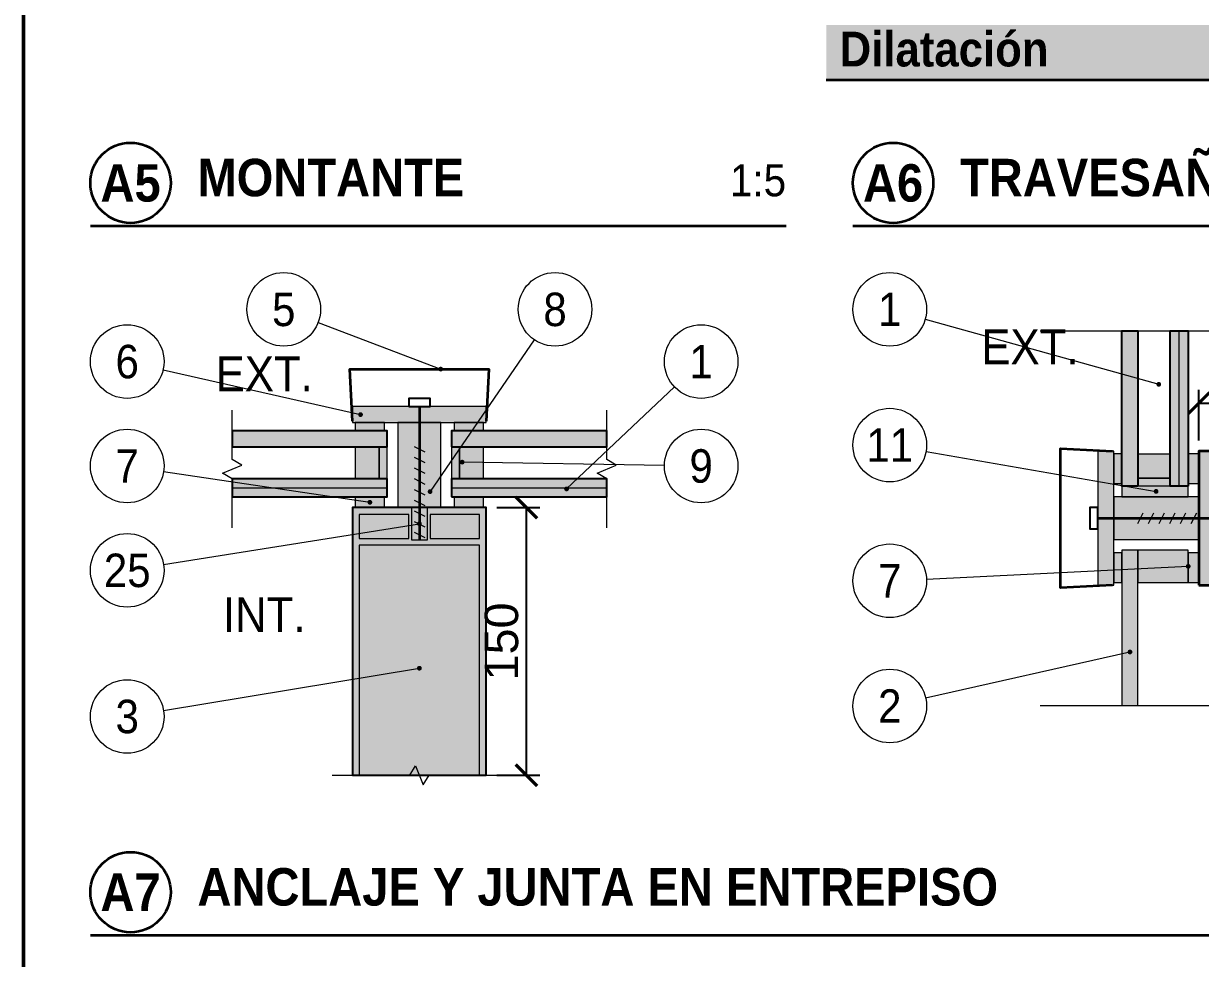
# Model space of a CAD drawing. Header units: millimetres. Extents: x 10 to 200, y 10 to 287.
# Drawn here: x 10 to 98, y 148.2 to 218.1 of the extents above; entities that cross this region are included whole.
import ezdxf
from ezdxf.enums import TextEntityAlignment as Align

# ---------------------------------------------------------------- set-up
doc = ezdxf.new("R2010")
doc.units = ezdxf.units.MM
for name, color, linetype in [('0-MARCO', 7, 'Continuous'), ('1-AISLACION', 8, 'Continuous'), ('1-ALUMINIO', 7, 'Continuous'), ('1-CONTORNO', 7, 'Continuous'), ('1-EPDM', 250, 'Continuous'), ('1-TORNILLERIA', 7, 'Continuous'), ('1-VIDRIO', 7, 'Continuous'), ('2-COTAS', 7, 'Continuous'), ('3-REFERENCIAS', 7, 'Continuous'), ('3-TABLAS', 7, 'Continuous'), ('3-TEXTOS', 7, 'Continuous'), ('3-TITULOS', 7, 'Continuous')]:
    doc.layers.add(name, color=color, linetype=linetype)
doc.styles.add('ARIAL', font='arial.ttf')
doc.styles.add('ARIAL-NEGRITA', font='arialbd.ttf')
doc.dimstyles.new('CATALOGO', dxfattribs={"dimtxt": 2.5, "dimasz": 1.6, "dimexe": 1, "dimexo": 0.8, "dimgap": 0.6, "dimtad": 1, "dimdec": 0, "dimtxsty": 'ARIAL', "dimblk": 'ARCHTICK', "dimcen": 2.5, "dimclrd": 7, "dimclre": 7, "dimclrt": 7, "dimazin": 3, "dimtfac": 1, "dimtmove": 0, "dimatfit": 3, "dimarcsym": 0})

# ---------------------------------------------------------------- blocks, each defined once
blk = doc.blocks.new('_ARCHTICK')
at = {"color": 0, "linetype": 'ByBlock', "const_width": 0.15}
blk.add_lwpolyline([(-0.5, -0.5), (0.5, 0.5)], dxfattribs=at)

msp = doc.modelspace()

# ---------------------------------------------------------------- hatches: boundary and pattern name
at = {"layer": '1-AISLACION', "true_color": 0x787878}
h = msp.add_hatch(color=8, dxfattribs=at)
h.dxf.hatch_style = 1
h.paths.add_polyline_path([(37.99, 181.935), (41.19, 181.935), (41.19, 188.287), (37.99, 188.287)])
h = msp.add_hatch(color=8, dxfattribs=at)
h.dxf.hatch_style = 1
h.paths.add_polyline_path([(91.505, 179.55), (97.857, 179.55), (97.857, 182.75), (91.505, 182.75)])
at = {"layer": '1-ALUMINIO', "true_color": 0xcdd0d4}
h = msp.add_hatch(color=254, dxfattribs=at)
h.dxf.hatch_style = 1
h.paths.add_polyline_path([(34.59, 188.287), (44.59, 188.287), (44.59, 189.487), (34.59, 189.487)])
h = msp.add_hatch(color=254, dxfattribs=at)
h.dxf.hatch_style = 1
h.paths.add_polyline_path([(34.79, 184.087), (36.59, 184.087), (36.59, 186.487), (34.79, 186.487)])
h = msp.add_hatch(color=254, dxfattribs=at)
h.dxf.hatch_style = 1
h.paths.add_polyline_path([(42.59, 184.087), (44.39, 184.087), (44.39, 186.487), (42.59, 186.487)])
h = msp.add_hatch(color=254, dxfattribs=at)
h.dxf.hatch_style = 1
h.paths.add_polyline_path([(90.305, 176.15), (91.505, 176.15), (91.505, 186.15), (90.305, 186.15)])
h = msp.add_hatch(color=254, dxfattribs=at)
h.dxf.hatch_style = 1
h.paths.add_polyline_path([(95.705, 184.15), (93.305, 184.15), (93.305, 185.95), (95.705, 185.95)])
h = msp.add_hatch(color=254, dxfattribs=at)
h.dxf.hatch_style = 1
h.paths.add_polyline_path([(97.857, 176.15), (121.857, 176.15), (121.857, 186.15), (97.857, 186.15)])
h = msp.add_hatch(color=254, dxfattribs=at)
h.dxf.hatch_style = 1
h.paths.add_polyline_path([(34.59, 161.935), (44.59, 161.935), (44.59, 181.935), (34.59, 181.935)])
at = {"layer": '1-ALUMINIO', "true_color": 0xffffff}
h = msp.add_hatch(color=7, dxfattribs=at)
h.dxf.hatch_style = 1
h.paths.add_polyline_path([(35.09, 179.635), (38.79, 179.635), (38.79, 181.435), (35.09, 181.435)])
h = msp.add_hatch(color=7, dxfattribs=at)
h.dxf.hatch_style = 1
h.paths.add_polyline_path([(38.99, 179.535), (40.19, 179.535), (40.19, 181.935), (38.99, 181.935)])
h = msp.add_hatch(color=7, dxfattribs=at)
h.dxf.hatch_style = 1
h.paths.add_polyline_path([(40.39, 179.635), (44.09, 179.635), (44.09, 181.435), (40.39, 181.435)])
h = msp.add_hatch(color=7, dxfattribs=at)
h.dxf.hatch_style = 1
h.paths.add_polyline_path([(35.09, 161.935), (44.09, 161.935), (44.09, 179.135), (35.09, 179.135)])
at = {"layer": '1-EPDM'}
h = msp.add_hatch(color=250, dxfattribs=at)
h.dxf.hatch_style = 1
h.paths.add_polyline_path([(34.79, 187.687), (36.99, 187.687), (36.99, 188.287), (34.79, 188.287)])
h = msp.add_hatch(color=250, dxfattribs=at)
h.dxf.hatch_style = 1
h.paths.add_polyline_path([(42.19, 187.687), (44.39, 187.687), (44.39, 188.287), (42.19, 188.287)])
h = msp.add_hatch(color=250, dxfattribs=at)
h.dxf.hatch_style = 1
h.paths.add_polyline_path([(36.59, 184.087), (37.19, 184.087), (37.19, 186.487), (36.59, 186.487)])
h = msp.add_hatch(color=250, dxfattribs=at)
h.dxf.hatch_style = 1
h.paths.add_polyline_path([(41.99, 184.087), (42.59, 184.087), (42.59, 186.487), (41.99, 186.487)])
h = msp.add_hatch(color=250, dxfattribs=at)
h.dxf.hatch_style = 1
h.paths.add_polyline_path([(91.505, 183.75), (92.105, 183.75), (92.105, 185.95), (91.505, 185.95)])
h = msp.add_hatch(color=250, dxfattribs=at)
h.dxf.hatch_style = 1
h.paths.add_polyline_path([(97.057, 183.75), (97.857, 183.75), (97.857, 185.95), (97.057, 185.95)])
h = msp.add_hatch(color=250, dxfattribs=at)
h.dxf.hatch_style = 1
h.paths.add_polyline_path([(95.705, 183.55), (93.305, 183.55), (93.305, 184.15), (95.705, 184.15)])
at = {"layer": '1-EPDM', "true_color": 0x505050}
h = msp.add_hatch(color=251, dxfattribs=at)
h.dxf.hatch_style = 1
h.paths.add_polyline_path([(92.105, 182.75), (97.057, 182.75), (97.057, 183.55), (92.105, 183.55)])
at = {"layer": '1-EPDM'}
h = msp.add_hatch(color=250, dxfattribs=at)
h.dxf.hatch_style = 1
h.paths.add_polyline_path([(34.79, 181.935), (36.99, 181.935), (36.99, 182.735), (34.79, 182.735)])
h = msp.add_hatch(color=250, dxfattribs=at)
h.dxf.hatch_style = 1
h.paths.add_polyline_path([(42.19, 181.935), (44.39, 181.935), (44.39, 182.735), (42.19, 182.735)])
at = {"layer": '1-EPDM', "true_color": 0x505050}
h = msp.add_hatch(color=251, dxfattribs=at)
h.dxf.hatch_style = 1
h.paths.add_polyline_path([(93.305, 176.35), (97.057, 176.35), (97.057, 178.75), (93.305, 178.75)])
at = {"layer": '1-EPDM'}
h = msp.add_hatch(color=250, dxfattribs=at)
h.dxf.hatch_style = 1
h.paths.add_polyline_path([(91.505, 176.35), (92.105, 176.35), (92.105, 178.55), (91.505, 178.55)])
h = msp.add_hatch(color=250, dxfattribs=at)
h.dxf.hatch_style = 1
h.paths.add_polyline_path([(97.057, 176.35), (97.857, 176.35), (97.857, 178.55), (97.057, 178.55)])
at = {"layer": '1-VIDRIO', "true_color": 0xdeeaf0}
h = msp.add_hatch(color=254, dxfattribs=at)
h.dxf.hatch_style = 1
h.paths.add_polyline_path([(93.305, 183.55), (92.105, 183.55), (92.105, 195.15), (93.305, 195.15)])
h = msp.add_hatch(color=254, dxfattribs=at)
h.dxf.hatch_style = 1
h.paths.add_polyline_path([(97.057, 183.55), (95.705, 183.55), (95.705, 195.15), (97.057, 195.15)])
h = msp.add_hatch(color=254, dxfattribs=at)
h.dxf.hatch_style = 1
h.paths.add_polyline_path([(25.59, 186.487), (37.19, 186.487), (37.19, 187.687), (25.59, 187.687)])
h = msp.add_hatch(color=254, dxfattribs=at)
h.dxf.hatch_style = 1
h.paths.add_polyline_path([(41.99, 186.487), (53.59, 186.487), (53.59, 187.687), (41.99, 187.687)])
h = msp.add_hatch(color=254, dxfattribs=at)
h.dxf.hatch_style = 1
h.paths.add_polyline_path([(25.59, 182.735), (37.19, 182.735), (37.19, 184.087), (25.59, 184.087)])
h = msp.add_hatch(color=254, dxfattribs=at)
h.dxf.hatch_style = 1
h.paths.add_polyline_path([(41.99, 182.735), (53.59, 182.735), (53.59, 184.087), (41.99, 184.087)])
at = {"layer": '1-VIDRIO', "true_color": 0x969696}
h = msp.add_hatch(color=252, dxfattribs=at)
h.dxf.hatch_style = 1
h.paths.add_polyline_path([(92.105, 167.15), (93.305, 167.15), (93.305, 178.75), (92.105, 178.75)])
at = {"layer": '3-REFERENCIAS'}
h = msp.add_hatch(color=256, dxfattribs=at)
h.dxf.hatch_style = 1
edge = h.paths.add_edge_path()
edge.add_arc((41.19, 192.287), 0.18, 0, 360)
h = msp.add_hatch(color=256, dxfattribs=at)
h.dxf.hatch_style = 1
edge = h.paths.add_edge_path()
edge.add_arc((94.857, 191.15), 0.18, 0, 360)
h = msp.add_hatch(color=256, dxfattribs=at)
h.dxf.hatch_style = 1
edge = h.paths.add_edge_path()
edge.add_arc((35.19, 188.887), 0.18, 0, 360)
h = msp.add_hatch(color=256, dxfattribs=at)
h.dxf.hatch_style = 1
edge = h.paths.add_edge_path()
edge.add_arc((42.79, 185.335), 0.18, 0, 360)
h = msp.add_hatch(color=256, dxfattribs=at)
h.dxf.hatch_style = 1
edge = h.paths.add_edge_path()
edge.add_arc((40.39, 183.135), 0.18, 0, 360)
h = msp.add_hatch(color=256, dxfattribs=at)
h.dxf.hatch_style = 1
edge = h.paths.add_edge_path()
edge.add_arc((50.59, 183.335), 0.18, 0, 360)
h = msp.add_hatch(color=256, dxfattribs=at)
h.dxf.hatch_style = 1
edge = h.paths.add_edge_path()
edge.add_arc((94.657, 183.15), 0.18, 0, 360)
h = msp.add_hatch(color=256, dxfattribs=at)
h.dxf.hatch_style = 1
edge = h.paths.add_edge_path()
edge.add_arc((35.89, 182.335), 0.18, 0, 360)
h = msp.add_hatch(color=256, dxfattribs=at)
h.dxf.hatch_style = 1
edge = h.paths.add_edge_path()
edge.add_arc((39.59, 180.735), 0.18, 0, 360)
h = msp.add_hatch(color=256, dxfattribs=at)
h.dxf.hatch_style = 1
edge = h.paths.add_edge_path()
edge.add_arc((97.057, 177.55), 0.18, 0, 360)
h = msp.add_hatch(color=256, dxfattribs=at)
h.dxf.hatch_style = 1
edge = h.paths.add_edge_path()
edge.add_arc((92.705, 171.15), 0.18, 0, 360)
h = msp.add_hatch(color=256, dxfattribs=at)
h.dxf.hatch_style = 1
edge = h.paths.add_edge_path()
edge.add_arc((39.59, 169.935), 0.18, 0, 360)
at = {"layer": '3-TABLAS', "true_color": 0xeeeeee}
h = msp.add_hatch(color=7, dxfattribs=at)
h.dxf.hatch_style = 1
h.paths.add_polyline_path([(70, 213.9), (195, 213.9), (195, 218), (70, 218)])

# ---------------------------------------------------------------- linework, layer by layer
at = {"layer": '0-MARCO', "lineweight": 50}
msp.add_lwpolyline([(10, 10), (200, 10), (200, 287), (10, 287)], close=True, dxfattribs=at)
at = {"layer": '1-AISLACION', "lineweight": 9}
for points in [[(37.99, 181.935), (41.19, 181.935), (41.19, 188.287), (37.99, 188.287)], [(91.505, 179.55), (97.857, 179.55), (97.857, 182.75), (91.505, 182.75)]]:
    msp.add_lwpolyline(points, close=True, dxfattribs=at)
at = {"layer": '1-ALUMINIO', "lineweight": 35}
for points in [[(34.59, 188.387), (34.39, 192.287), (44.79, 192.287), (44.59, 188.387)], [(91.405, 176.15), (87.505, 175.95), (87.505, 186.35), (91.405, 186.15)]]:
    msp.add_lwpolyline(points, dxfattribs=at)
at = {"layer": '1-ALUMINIO', "lineweight": 18}
for points in [[(34.59, 188.287), (44.59, 188.287), (44.59, 189.487), (34.59, 189.487)], [(90.305, 176.15), (91.505, 176.15), (91.505, 186.15), (90.305, 186.15)]]:
    msp.add_lwpolyline(points, close=True, dxfattribs=at)
at = {"layer": '1-ALUMINIO', "lineweight": 35}
msp.add_lwpolyline([(97.857, 176.15), (121.857, 176.15), (121.857, 186.15), (97.857, 186.15)], close=True, dxfattribs=at)
at = {"layer": '1-ALUMINIO', "lineweight": 25}
msp.add_lwpolyline([(34.59, 161.935), (44.59, 161.935), (44.59, 181.935), (34.59, 181.935)], close=True, dxfattribs=at)
at = {"layer": '1-ALUMINIO', "lineweight": 9}
for points in [[(35.09, 179.635), (38.79, 179.635), (38.79, 181.435), (35.09, 181.435)], [(38.99, 179.535), (40.19, 179.535), (40.19, 181.935), (38.99, 181.935)], [(40.39, 179.635), (44.09, 179.635), (44.09, 181.435), (40.39, 181.435)], [(35.09, 161.935), (44.09, 161.935), (44.09, 179.135), (35.09, 179.135)]]:
    msp.add_lwpolyline(points, close=True, dxfattribs=at)
at = {"layer": '1-CONTORNO', "lineweight": 13}
for points in [[(85.985, 195.15), (103.961, 195.15), (104.393, 195.87), (104.969, 194.43), (105.401, 195.15), (123.377, 195.15)], [(25.59, 180.415), (25.59, 184.091), (24.87, 184.523), (26.31, 185.099), (25.59, 185.531), (25.59, 189.207)], [(53.59, 180.415), (53.59, 184.091), (52.87, 184.523), (54.31, 185.099), (53.59, 185.531), (53.59, 189.207)], [(85.985, 167.15), (103.961, 167.15), (104.393, 167.87), (104.969, 166.43), (105.401, 167.15), (123.377, 167.15)], [(33.07, 161.935), (38.87, 161.935), (39.302, 162.655), (39.878, 161.215), (40.31, 161.935), (46.11, 161.935)]]:
    msp.add_lwpolyline(points, dxfattribs=at)
at = {"layer": '1-CONTORNO', "lineweight": 9}
for points in [[(34.79, 184.087), (36.59, 184.087), (36.59, 186.487), (34.79, 186.487)], [(36.59, 184.087), (37.19, 184.087), (37.19, 186.487), (36.59, 186.487)], [(41.99, 184.087), (42.59, 184.087), (42.59, 186.487), (41.99, 186.487)], [(42.59, 184.087), (44.39, 184.087), (44.39, 186.487), (42.59, 186.487)], [(95.705, 184.15), (93.305, 184.15), (93.305, 185.95), (95.705, 185.95)], [(95.705, 183.55), (93.305, 183.55), (93.305, 184.15), (95.705, 184.15)]]:
    msp.add_lwpolyline(points, close=True, dxfattribs=at)
at = {"layer": '1-EPDM', "lineweight": 13}
for points in [[(34.79, 187.687), (36.99, 187.687), (36.99, 188.287), (34.79, 188.287)], [(42.19, 187.687), (44.39, 187.687), (44.39, 188.287), (42.19, 188.287)], [(91.505, 183.75), (92.105, 183.75), (92.105, 185.95), (91.505, 185.95)], [(97.057, 183.75), (97.857, 183.75), (97.857, 185.95), (97.057, 185.95)], [(34.79, 181.935), (36.99, 181.935), (36.99, 182.735), (34.79, 182.735)], [(42.19, 181.935), (44.39, 181.935), (44.39, 182.735), (42.19, 182.735)], [(91.505, 176.35), (92.105, 176.35), (92.105, 178.55), (91.505, 178.55)], [(97.057, 176.35), (97.857, 176.35), (97.857, 178.55), (97.057, 178.55)]]:
    msp.add_lwpolyline(points, close=True, dxfattribs=at)
at = {"layer": '1-EPDM', "lineweight": 9}
for points in [[(92.105, 182.75), (97.057, 182.75), (97.057, 183.55), (92.105, 183.55)], [(93.305, 176.35), (97.057, 176.35), (97.057, 178.75), (93.305, 178.75)]]:
    msp.add_lwpolyline(points, close=True, dxfattribs=at)
at = {"layer": '1-TORNILLERIA', "lineweight": 25}
for points in [[(38.79, 189.487), (40.39, 189.487), (40.39, 190.087), (38.79, 190.087)], [(90.305, 180.35), (90.305, 181.95), (89.705, 181.95), (89.705, 180.35)]]:
    msp.add_lwpolyline(points, close=True, dxfattribs=at)
at = {"layer": '1-TORNILLERIA', "lineweight": 35}
for points in [[(39.59, 189.487), (39.59, 179.535)], [(90.305, 181.15), (100.257, 181.15)]]:
    msp.add_lwpolyline(points, dxfattribs=at)
at = {"layer": '1-TORNILLERIA', "lineweight": 9}
for points in [[(39.19, 186.501), (39.99, 186.101)], [(39.19, 185.701), (39.99, 185.301)], [(39.19, 184.901), (39.99, 184.501)], [(39.19, 184.101), (39.99, 183.701)], [(39.19, 183.301), (39.99, 182.901)], [(39.19, 182.501), (39.99, 182.101)], [(39.19, 181.701), (39.99, 181.301)], [(93.291, 180.75), (93.691, 181.55)], [(94.091, 180.75), (94.491, 181.55)], [(94.891, 180.75), (95.291, 181.55)], [(95.691, 180.75), (96.091, 181.55)], [(96.491, 180.75), (96.891, 181.55)], [(97.291, 180.75), (97.691, 181.55)], [(39.19, 180.901), (39.99, 180.501)], [(39.19, 180.101), (39.99, 179.701)]]:
    msp.add_lwpolyline(points, dxfattribs=at)
at = {"layer": '1-VIDRIO', "lineweight": 25}
for points in [[(93.305, 183.55), (92.105, 183.55), (92.105, 195.15), (93.305, 195.15)], [(97.057, 183.55), (95.705, 183.55), (95.705, 195.15), (97.057, 195.15)], [(25.59, 186.487), (37.19, 186.487), (37.19, 187.687), (25.59, 187.687)], [(41.99, 186.487), (53.59, 186.487), (53.59, 187.687), (41.99, 187.687)], [(25.59, 182.735), (37.19, 182.735), (37.19, 184.087), (25.59, 184.087)], [(41.99, 182.735), (53.59, 182.735), (53.59, 184.087), (41.99, 184.087)]]:
    msp.add_lwpolyline(points, close=True, dxfattribs=at)
at = {"layer": '1-VIDRIO', "lineweight": 9}
for points in [[(96.381, 183.55), (96.381, 195.15)], [(25.59, 183.411), (37.19, 183.411)], [(41.99, 183.411), (53.59, 183.411)]]:
    msp.add_lwpolyline(points, dxfattribs=at)
at = {"layer": '1-VIDRIO', "lineweight": 18}
msp.add_lwpolyline([(92.105, 167.15), (93.305, 167.15), (93.305, 178.75), (92.105, 178.75)], close=True, dxfattribs=at)
at = {"layer": '3-REFERENCIAS', "lineweight": 9}
for points in [[(32.021, 195.773), (41.19, 192.287)], [(77.399, 196.012), (94.857, 191.15)], [(48.174, 194.482), (40.39, 183.135)], [(20.432, 192.241), (35.19, 188.887)], [(58.652, 190.96), (50.59, 183.335)], [(77.459, 186.139), (94.657, 183.15)], [(57.9, 185.094), (42.79, 185.335)], [(20.47, 184.643), (35.89, 182.335)], [(20.466, 177.683), (39.59, 180.735)], [(77.497, 176.603), (97.057, 177.55)], [(77.433, 167.714), (92.705, 171.15)], [(20.463, 166.778), (39.59, 169.935)]]:
    msp.add_lwpolyline(points, dxfattribs=at)
at = {"layer": '3-REFERENCIAS', "lineweight": 18}
for centre in [(29.45, 196.75), (49.73, 196.75), (74.75, 196.75), (17.75, 192.85), (60.65, 192.85), (74.75, 186.61), (17.75, 185.05), (60.65, 185.05), (17.75, 177.25), (74.75, 176.47), (74.75, 167.11), (17.75, 166.33)]:
    msp.add_circle(centre, 2.75, dxfattribs=at)
at = {"layer": '3-TABLAS', "lineweight": 35}
msp.add_lwpolyline([(70, 213.9), (195, 213.9)], dxfattribs=at)
at = {"layer": '3-TITULOS', "lineweight": 35}
for points in [[(15, 203), (67, 203)], [(72, 203), (122, 203)], [(15, 150), (107, 150)]]:
    msp.add_lwpolyline(points, dxfattribs=at)
for centre in [(18, 206.2), (75, 206.2), (18, 153.2)]:
    msp.add_circle(centre, 3, dxfattribs=at)

# ---------------------------------------------------------------- texts
at = {"layer": '3-REFERENCIAS', "style": 'ARIAL', "width": 0.9}
for s, p in [('5', (29.45, 196.75)), ('8', (49.73, 196.75)), ('1', (74.75, 196.75)), ('6', (17.75, 192.85)), ('1', (60.65, 192.85)), ('11', (74.75, 186.61)), ('7', (17.75, 185.05)), ('9', (60.65, 185.05)), ('25', (17.75, 177.25)), ('7', (74.75, 176.47)), ('2', (74.75, 167.11)), ('3', (17.75, 166.33))]:
    msp.add_text(s, height=2.5, dxfattribs=at).set_placement(p, align=Align.MIDDLE_CENTER)
at = {"layer": '3-TABLAS', "style": 'ARIAL-NEGRITA', "width": 0.9}
msp.add_text('Dilatación', height=2.6, dxfattribs=at).set_placement((71, 214.9))
at = {"layer": '3-TEXTOS', "style": 'ARIAL', "width": 0.9}
msp.add_text('EXT.', height=2.6, dxfattribs=at).set_placement((88.857, 193.95), align=Align.MIDDLE_RIGHT)
for s, p in [('EXT.', (27.99, 191.935)), ('INT.', (27.99, 173.935))]:
    msp.add_text(s, height=2.6, dxfattribs=at).set_placement(p, align=Align.MIDDLE_CENTER)
at = {"layer": '3-TITULOS', "style": 'ARIAL-NEGRITA', "width": 0.9}
for s, p in [('TRAVESAÑO', (80, 205.2)), ('MONTANTE', (23, 205.2)), ('ANCLAJE Y JUNTA EN ENTREPISO', (23, 152.2))]:
    msp.add_text(s, height=2.8, dxfattribs=at).set_placement(p)
for s, p in [('A6', (75, 206.2)), ('A5', (18, 206.2)), ('A7', (18, 153.2))]:
    msp.add_text(s, height=2.8, dxfattribs=at).set_placement(p, align=Align.MIDDLE_CENTER)
at = {"layer": '3-TITULOS', "style": 'ARIAL', "width": 0.9}
msp.add_text('1:5', height=2.4, dxfattribs=at).set_placement((67, 205.2), align=Align.RIGHT)

# ---------------------------------------------------------------- dimensions: what is measured, and where the dimension line sits
at = {"layer": '2-COTAS'}
msp.add_linear_dim(base=(97.857, 189.75), p1=(97.857, 186.15), p2=(121.857, 186.15), text='120', dimstyle='CATALOGO', dxfattribs=at).render()
msp.add_linear_dim(base=(47.59, 161.935), p1=(44.59, 161.935), p2=(44.59, 181.935), angle=90, text='150', dimstyle='CATALOGO', dxfattribs=at).render()

doc.saveas('drawing.dxf')
